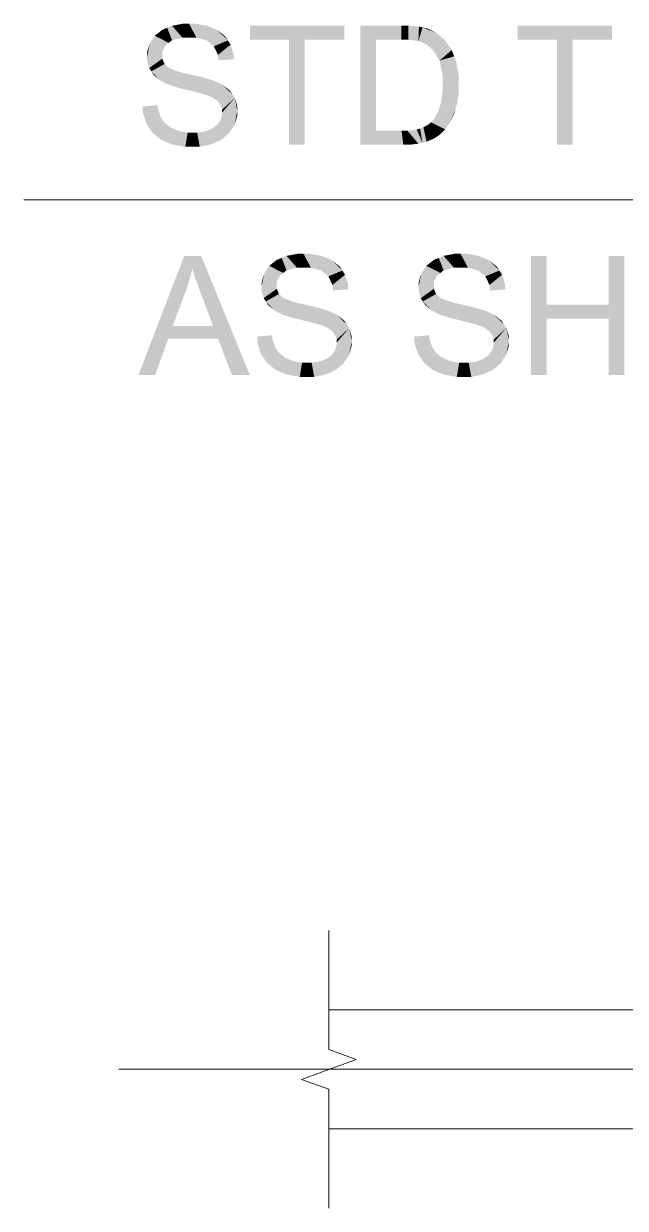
# Model space of a CAD drawing. Header units: millimetres. Extents: x 2 to 579, y 1 to 405.
# Drawn here: x 235.61 to 242.43, y 103.47 to 116.91 of the extents above; entities that cross this region are included whole.
import ezdxf

# ---------------------------------------------------------------- set-up
doc = ezdxf.new("R2010")
doc.units = ezdxf.units.MM
doc.linetypes.add('XKITLINE00', pattern=[0])
doc.layers.add('LinkedObject', color=7, linetype='Continuous', lineweight=0)

# ---------------------------------------------------------------- blocks, each defined once
blk = doc.blocks.new('*A4')
at = {"layer": 'LinkedObject'}
for points in [[(237.413, 116.909), (237.407, 116.751), (237.29, 116.886)], [(237.482, 116.909), (237.407, 116.751), (237.413, 116.909)], [(237.407, 116.751), (237.482, 116.909), (237.488, 116.751)], [(237.482, 116.909), (237.566, 116.751), (237.488, 116.751)], [(237.689, 116.885), (237.482, 116.909), (237.556, 116.909)], [(237.746, 116.861), (237.482, 116.909), (237.689, 116.885)], [(237.684, 116.719), (237.482, 116.909), (237.746, 116.861)], [(237.566, 116.751), (237.482, 116.909), (237.684, 116.719)], [(237.094, 116.773), (237.252, 116.692), (237.065, 116.728)], [(237.178, 116.84), (237.252, 116.692), (237.094, 116.773)], [(237.289, 116.722), (237.178, 116.84), (237.234, 116.863)], [(237.252, 116.692), (237.178, 116.84), (237.289, 116.722)], [(237.29, 116.886), (237.407, 116.751), (237.234, 116.863)], [(237.234, 116.863), (237.407, 116.751), (237.289, 116.722)], [(237.746, 116.861), (237.724, 116.686), (237.684, 116.719)], [(237.803, 116.837), (237.724, 116.686), (237.746, 116.861)], [(237.724, 116.686), (237.803, 116.837), (237.763, 116.653)], [(237.763, 116.653), (237.803, 116.837), (237.922, 116.719)], [(237.922, 116.719), (237.803, 116.837), (237.891, 116.766)], [(238.172, 116.886), (238.616, 116.727), (238.172, 116.727)], [(238.794, 116.727), (238.616, 116.727), (238.172, 116.886)], [(238.794, 116.727), (238.172, 116.886), (239.241, 116.886)], [(238.794, 116.727), (239.241, 116.886), (239.241, 116.727)], [(239.425, 116.886), (239.603, 116.727), (239.425, 115.536)], [(239.887, 116.727), (239.425, 116.886), (239.889, 116.886)], [(239.603, 116.727), (239.425, 116.886), (239.887, 116.727)], [(239.889, 116.886), (239.966, 116.727), (239.887, 116.727)], [(239.968, 116.886), (239.966, 116.727), (239.889, 116.886)], [(239.968, 116.886), (240.082, 116.713), (239.966, 116.727)], [(240.088, 116.877), (240.082, 116.713), (239.968, 116.886)], [(240.129, 116.867), (240.082, 116.713), (240.088, 116.877)], [(240.129, 116.867), (240.118, 116.699), (240.082, 116.713)], [(240.118, 116.699), (240.129, 116.867), (240.167, 116.68)], [(240.286, 116.805), (240.129, 116.867), (240.187, 116.854)], [(240.327, 116.77), (240.129, 116.867), (240.286, 116.805)], [(240.252, 116.604), (240.129, 116.867), (240.327, 116.77)], [(240.167, 116.68), (240.129, 116.867), (240.252, 116.604)], [(241.208, 116.886), (241.652, 116.727), (241.208, 116.727)], [(241.83, 116.727), (241.652, 116.727), (241.208, 116.886)], [(241.83, 116.727), (241.208, 116.886), (242.277, 116.886)], [(241.83, 116.727), (242.277, 116.886), (242.277, 116.727)], [(237.065, 116.728), (237.007, 116.537), (237.036, 116.684)], [(237.215, 116.662), (237.007, 116.537), (237.065, 116.728)], [(237.036, 116.684), (237.007, 116.537), (237.007, 116.588)], [(237.178, 116.591), (237.007, 116.537), (237.215, 116.662)], [(237.065, 116.728), (237.252, 116.692), (237.215, 116.662)], [(237.922, 116.719), (237.81, 116.556), (237.763, 116.653)], [(237.953, 116.672), (237.81, 116.556), (237.922, 116.719)], [(237.986, 116.565), (237.81, 116.556), (237.953, 116.672)], [(238.616, 115.536), (238.794, 116.727), (238.794, 115.536)], [(238.616, 116.727), (238.794, 116.727), (238.616, 115.536)], [(239.425, 115.536), (239.603, 116.727), (239.603, 115.696)], [(240.327, 116.77), (240.287, 116.547), (240.252, 116.604)], [(240.381, 116.725), (240.287, 116.547), (240.327, 116.77)], [(240.46, 116.61), (240.287, 116.547), (240.381, 116.725)], [(241.652, 115.536), (241.83, 116.727), (241.83, 115.536)], [(241.652, 116.727), (241.83, 116.727), (241.652, 115.536)], [(237.007, 116.537), (237.178, 116.591), (237.178, 116.549)], [(237.178, 116.512), (237.007, 116.537), (237.178, 116.549)], [(237.007, 116.537), (237.178, 116.512), (237.007, 116.49)], [(237.007, 116.49), (237.178, 116.512), (237.031, 116.406)], [(237.031, 116.406), (237.178, 116.512), (237.054, 116.369)], [(237.054, 116.369), (237.178, 116.512), (237.205, 116.453)], [(237.988, 116.506), (237.81, 116.556), (237.986, 116.565)], [(237.81, 116.556), (237.988, 116.506), (237.817, 116.492)], [(240.287, 116.547), (240.46, 116.61), (240.321, 116.49)], [(240.321, 116.49), (240.46, 116.61), (240.487, 116.54)], [(240.487, 116.54), (240.356, 116.327), (240.321, 116.49)], [(240.513, 116.469), (240.356, 116.327), (240.487, 116.54)], [(237.205, 116.453), (237.15, 116.268), (237.054, 116.369)], [(237.054, 116.369), (237.15, 116.268), (237.078, 116.331)], [(237.231, 116.429), (237.15, 116.268), (237.205, 116.453)], [(237.15, 116.268), (237.231, 116.429), (237.198, 116.243)], [(237.198, 116.243), (237.231, 116.429), (237.257, 116.406)], [(237.198, 116.243), (237.257, 116.406), (237.235, 116.223)], [(237.235, 116.223), (237.257, 116.406), (237.365, 116.181)], [(237.365, 116.181), (237.257, 116.406), (237.391, 116.357)], [(240.54, 116.309), (240.356, 116.327), (240.513, 116.469)], [(237.365, 116.181), (237.391, 116.357), (237.458, 116.159)], [(237.458, 116.159), (237.391, 116.357), (237.5, 116.333)], [(237.458, 116.159), (237.5, 116.333), (237.551, 116.136)], [(237.551, 116.136), (237.5, 116.333), (237.609, 116.308)], [(237.551, 116.136), (237.609, 116.308), (237.671, 116.103)], [(237.671, 116.103), (237.609, 116.308), (237.698, 116.093)], [(237.698, 116.093), (237.609, 116.308), (237.741, 116.077)], [(237.758, 116.265), (237.741, 116.077), (237.609, 116.308)], [(237.799, 116.247), (237.741, 116.077), (237.758, 116.265)], [(237.741, 116.077), (237.799, 116.247), (237.801, 116.037)], [(237.801, 116.037), (237.799, 116.247), (237.858, 116.22)], [(240.54, 116.219), (240.356, 116.327), (240.54, 116.309)], [(240.356, 116.327), (240.54, 116.219), (240.356, 116.222)], [(237.801, 116.037), (237.858, 116.22), (237.82, 116.013)], [(237.82, 116.013), (237.858, 116.22), (237.839, 115.989)], [(237.858, 116.22), (237.973, 116.109), (237.839, 115.989)], [(237.839, 115.989), (237.973, 116.109), (237.857, 115.934)], [(237.857, 115.934), (237.973, 116.109), (238.001, 116.068)], [(237.973, 116.109), (237.858, 116.22), (237.945, 116.151)], [(240.356, 116.145), (240.54, 116.142), (240.339, 116.015)], [(240.339, 116.015), (240.54, 116.142), (240.504, 115.946)], [(240.54, 116.219), (240.356, 116.145), (240.356, 116.222)], [(240.54, 116.142), (240.356, 116.145), (240.54, 116.219)], [(240.504, 115.946), (240.54, 116.142), (240.522, 116.006)], [(237.132, 115.934), (236.957, 115.97), (237.126, 115.985)], [(236.957, 115.97), (237.031, 115.727), (236.959, 115.902)], [(237.132, 115.934), (237.031, 115.727), (236.957, 115.97)], [(237.857, 115.934), (238.001, 116.068), (237.857, 115.902)], [(237.857, 115.902), (238.001, 116.068), (237.857, 115.871)], [(238.001, 116.068), (238.029, 115.917), (237.857, 115.871)], [(238.029, 115.917), (238.001, 116.068), (238.029, 115.972)], [(240.504, 115.946), (240.321, 115.961), (240.339, 116.015)], [(236.959, 115.902), (237.031, 115.727), (236.996, 115.781)], [(237.159, 115.851), (237.031, 115.727), (237.132, 115.934)], [(237.031, 115.727), (237.159, 115.851), (237.066, 115.674)], [(237.066, 115.674), (237.159, 115.851), (237.163, 115.593)], [(237.181, 115.818), (237.163, 115.593), (237.159, 115.851)], [(237.838, 115.813), (238.029, 115.917), (237.998, 115.762)], [(237.857, 115.871), (238.029, 115.917), (237.838, 115.813)], [(237.998, 115.762), (238.029, 115.917), (238.029, 115.864)], [(240.254, 115.822), (240.504, 115.946), (240.412, 115.75)], [(240.303, 115.908), (240.504, 115.946), (240.254, 115.822)], [(240.321, 115.961), (240.504, 115.946), (240.303, 115.908)], [(240.412, 115.75), (240.504, 115.946), (240.44, 115.788)], [(240.44, 115.788), (240.504, 115.946), (240.486, 115.887)], [(237.203, 115.786), (237.163, 115.593), (237.181, 115.818)], [(237.203, 115.786), (237.225, 115.567), (237.163, 115.593)], [(237.271, 115.733), (237.225, 115.567), (237.203, 115.786)], [(237.225, 115.567), (237.271, 115.733), (237.286, 115.54)], [(237.317, 115.713), (237.286, 115.54), (237.271, 115.733)], [(237.363, 115.693), (237.286, 115.54), (237.317, 115.713)], [(237.703, 115.703), (237.937, 115.667), (237.664, 115.688)], [(237.742, 115.718), (237.937, 115.667), (237.703, 115.703)], [(237.8, 115.76), (237.967, 115.714), (237.742, 115.718)], [(237.742, 115.718), (237.967, 115.714), (237.937, 115.667)], [(237.819, 115.787), (237.998, 115.762), (237.8, 115.76)], [(237.967, 115.714), (237.8, 115.76), (237.998, 115.762)], [(237.838, 115.813), (237.998, 115.762), (237.819, 115.787)], [(240.128, 115.559), (239.958, 115.696), (240.063, 115.708)], [(240.101, 115.721), (240.128, 115.559), (240.063, 115.708)], [(240.139, 115.733), (240.128, 115.559), (240.101, 115.721)], [(240.128, 115.559), (240.139, 115.733), (240.175, 115.571)], [(240.289, 115.627), (240.139, 115.733), (240.199, 115.768)], [(240.256, 115.605), (240.139, 115.733), (240.289, 115.627)], [(240.175, 115.571), (240.139, 115.733), (240.256, 115.605)], [(240.222, 115.791), (240.322, 115.649), (240.199, 115.768)], [(240.199, 115.768), (240.322, 115.649), (240.289, 115.627)], [(240.412, 115.75), (240.222, 115.791), (240.254, 115.822)], [(240.384, 115.711), (240.222, 115.791), (240.412, 115.75)], [(240.322, 115.649), (240.222, 115.791), (240.384, 115.711)], [(237.363, 115.693), (237.44, 115.513), (237.286, 115.54)], [(237.466, 115.673), (237.44, 115.513), (237.363, 115.693)], [(237.466, 115.673), (237.531, 115.513), (237.44, 115.513)], [(237.523, 115.673), (237.531, 115.513), (237.466, 115.673)], [(237.523, 115.673), (237.603, 115.513), (237.531, 115.513)], [(237.574, 115.673), (237.603, 115.513), (237.523, 115.673)], [(237.664, 115.688), (237.79, 115.566), (237.574, 115.673)], [(237.574, 115.673), (237.79, 115.566), (237.603, 115.513)], [(237.603, 115.513), (237.79, 115.566), (237.733, 115.54)], [(237.848, 115.593), (237.664, 115.688), (237.937, 115.667)], [(237.79, 115.566), (237.664, 115.688), (237.848, 115.593)], [(239.603, 115.696), (239.911, 115.536), (239.425, 115.536)], [(239.891, 115.696), (239.911, 115.536), (239.603, 115.696)], [(239.891, 115.696), (239.973, 115.536), (239.911, 115.536)], [(239.958, 115.696), (239.973, 115.536), (239.891, 115.696)], [(240.081, 115.548), (239.958, 115.696), (240.128, 115.559)], [(239.973, 115.536), (239.958, 115.696), (240.081, 115.548)], [(237.427, 114.276), (237.445, 113.876), (236.909, 112.926)], [(237.445, 113.876), (237.427, 114.276), (237.468, 113.94)], [(237.468, 113.94), (237.427, 114.276), (237.505, 114.07)], [(237.505, 114.07), (237.427, 114.276), (237.518, 114.135)], [(237.62, 114.276), (237.518, 114.135), (237.427, 114.276)], [(237.518, 114.135), (237.62, 114.276), (237.534, 114.08)], [(237.534, 114.08), (237.62, 114.276), (237.582, 113.939)], [(237.582, 113.939), (237.62, 114.276), (237.614, 113.854)], [(237.614, 113.854), (237.62, 114.276), (237.755, 113.481)], [(237.755, 113.481), (237.62, 114.276), (237.811, 113.335)], [(237.811, 113.335), (237.62, 114.276), (238.17, 112.926)], [(238.476, 114.23), (238.55, 114.082), (238.391, 114.163)], [(238.587, 114.112), (238.476, 114.23), (238.532, 114.253)], [(238.55, 114.082), (238.476, 114.23), (238.587, 114.112)], [(238.587, 114.276), (238.705, 114.141), (238.532, 114.253)], [(238.532, 114.253), (238.705, 114.141), (238.587, 114.112)], [(238.711, 114.299), (238.705, 114.141), (238.587, 114.276)], [(238.779, 114.299), (238.705, 114.141), (238.711, 114.299)], [(238.705, 114.141), (238.779, 114.299), (238.786, 114.141)], [(238.779, 114.299), (238.864, 114.141), (238.786, 114.141)], [(238.986, 114.275), (238.779, 114.299), (238.854, 114.299)], [(239.044, 114.251), (238.779, 114.299), (238.986, 114.275)], [(238.981, 114.109), (238.779, 114.299), (239.044, 114.251)], [(238.864, 114.141), (238.779, 114.299), (238.981, 114.109)], [(239.044, 114.251), (239.021, 114.076), (238.981, 114.109)], [(239.101, 114.227), (239.021, 114.076), (239.044, 114.251)], [(239.021, 114.076), (239.101, 114.227), (239.061, 114.043)], [(239.061, 114.043), (239.101, 114.227), (239.22, 114.109)], [(239.22, 114.109), (239.101, 114.227), (239.189, 114.156)], [(240.257, 114.23), (240.331, 114.082), (240.172, 114.163)], [(240.368, 114.112), (240.257, 114.23), (240.312, 114.253)], [(240.331, 114.082), (240.257, 114.23), (240.368, 114.112)], [(240.368, 114.276), (240.486, 114.141), (240.312, 114.253)], [(240.312, 114.253), (240.486, 114.141), (240.368, 114.112)], [(240.492, 114.299), (240.486, 114.141), (240.368, 114.276)], [(240.56, 114.299), (240.486, 114.141), (240.492, 114.299)], [(240.486, 114.141), (240.56, 114.299), (240.567, 114.141)], [(240.56, 114.299), (240.644, 114.141), (240.567, 114.141)], [(240.767, 114.275), (240.56, 114.299), (240.635, 114.299)], [(240.824, 114.251), (240.56, 114.299), (240.767, 114.275)], [(240.762, 114.109), (240.56, 114.299), (240.824, 114.251)], [(240.644, 114.141), (240.56, 114.299), (240.762, 114.109)], [(240.824, 114.251), (240.802, 114.076), (240.762, 114.109)], [(240.881, 114.227), (240.802, 114.076), (240.824, 114.251)], [(240.802, 114.076), (240.881, 114.227), (240.841, 114.043)], [(240.841, 114.043), (240.881, 114.227), (241, 114.109)], [(241, 114.109), (240.881, 114.227), (240.969, 114.156)], [(241.535, 113.722), (241.357, 112.926), (241.357, 114.276)], [(241.535, 113.722), (241.357, 114.276), (241.535, 114.276)], [(242.415, 114.276), (242.237, 113.722), (242.237, 114.276)], [(242.237, 113.562), (242.237, 113.722), (242.415, 114.276)], [(242.237, 113.562), (242.415, 114.276), (242.415, 112.926)], [(238.362, 114.118), (238.304, 113.927), (238.333, 114.074)], [(238.513, 114.052), (238.304, 113.927), (238.362, 114.118)], [(238.391, 114.163), (238.55, 114.082), (238.362, 114.118)], [(238.362, 114.118), (238.55, 114.082), (238.513, 114.052)], [(239.22, 114.109), (239.108, 113.946), (239.061, 114.043)], [(239.25, 114.062), (239.108, 113.946), (239.22, 114.109)], [(240.143, 114.118), (240.085, 113.927), (240.114, 114.074)], [(240.294, 114.052), (240.085, 113.927), (240.143, 114.118)], [(240.172, 114.163), (240.331, 114.082), (240.143, 114.118)], [(240.143, 114.118), (240.331, 114.082), (240.294, 114.052)], [(241, 114.109), (240.888, 113.946), (240.841, 114.043)], [(241.031, 114.062), (240.888, 113.946), (241, 114.109)], [(238.333, 114.074), (238.304, 113.927), (238.304, 113.978)], [(238.476, 113.981), (238.304, 113.927), (238.513, 114.052)], [(238.304, 113.927), (238.476, 113.981), (238.476, 113.939)], [(239.284, 113.955), (239.108, 113.946), (239.25, 114.062)], [(239.286, 113.896), (239.108, 113.946), (239.284, 113.955)], [(240.114, 114.074), (240.085, 113.927), (240.085, 113.978)], [(240.257, 113.981), (240.085, 113.927), (240.294, 114.052)], [(240.085, 113.927), (240.257, 113.981), (240.257, 113.939)], [(241.064, 113.955), (240.888, 113.946), (241.031, 114.062)], [(241.067, 113.896), (240.888, 113.946), (241.064, 113.955)], [(236.909, 112.926), (237.445, 113.876), (237.296, 113.481)], [(238.476, 113.902), (238.304, 113.927), (238.476, 113.939)], [(238.304, 113.927), (238.476, 113.902), (238.304, 113.88)], [(238.304, 113.88), (238.476, 113.902), (238.328, 113.796)], [(238.328, 113.796), (238.476, 113.902), (238.352, 113.759)], [(238.352, 113.759), (238.476, 113.902), (238.502, 113.843)], [(238.502, 113.843), (238.447, 113.658), (238.352, 113.759)], [(238.528, 113.819), (238.447, 113.658), (238.502, 113.843)], [(238.447, 113.658), (238.528, 113.819), (238.495, 113.633)], [(238.495, 113.633), (238.528, 113.819), (238.554, 113.796)], [(239.108, 113.946), (239.286, 113.896), (239.114, 113.882)], [(240.257, 113.902), (240.085, 113.927), (240.257, 113.939)], [(240.085, 113.927), (240.257, 113.902), (240.085, 113.88)], [(240.085, 113.88), (240.257, 113.902), (240.109, 113.796)], [(240.109, 113.796), (240.257, 113.902), (240.132, 113.759)], [(240.132, 113.759), (240.257, 113.902), (240.283, 113.843)], [(240.283, 113.843), (240.228, 113.658), (240.132, 113.759)], [(240.309, 113.819), (240.228, 113.658), (240.283, 113.843)], [(240.228, 113.658), (240.309, 113.819), (240.276, 113.633)], [(240.276, 113.633), (240.309, 113.819), (240.335, 113.796)], [(240.888, 113.946), (241.067, 113.896), (240.895, 113.882)], [(238.352, 113.759), (238.447, 113.658), (238.375, 113.721)], [(238.495, 113.633), (238.554, 113.796), (238.533, 113.613)], [(238.533, 113.613), (238.554, 113.796), (238.663, 113.571)], [(238.663, 113.571), (238.554, 113.796), (238.689, 113.747)], [(238.663, 113.571), (238.689, 113.747), (238.756, 113.549)], [(238.756, 113.549), (238.689, 113.747), (238.797, 113.723)], [(238.756, 113.549), (238.797, 113.723), (238.849, 113.526)], [(238.849, 113.526), (238.797, 113.723), (238.906, 113.698)], [(238.849, 113.526), (238.906, 113.698), (238.969, 113.493)], [(238.969, 113.493), (238.906, 113.698), (238.996, 113.483)], [(238.996, 113.483), (238.906, 113.698), (239.038, 113.467)], [(239.056, 113.655), (239.038, 113.467), (238.906, 113.698)], [(240.132, 113.759), (240.228, 113.658), (240.156, 113.721)], [(240.276, 113.633), (240.335, 113.796), (240.313, 113.613)], [(240.313, 113.613), (240.335, 113.796), (240.443, 113.571)], [(240.443, 113.571), (240.335, 113.796), (240.469, 113.747)], [(240.443, 113.571), (240.469, 113.747), (240.536, 113.549)], [(240.536, 113.549), (240.469, 113.747), (240.578, 113.723)], [(240.536, 113.549), (240.578, 113.723), (240.629, 113.526)], [(240.629, 113.526), (240.578, 113.723), (240.687, 113.698)], [(240.629, 113.526), (240.687, 113.698), (240.749, 113.493)], [(240.749, 113.493), (240.687, 113.698), (240.776, 113.483)], [(240.776, 113.483), (240.687, 113.698), (240.819, 113.467)], [(240.836, 113.655), (240.819, 113.467), (240.687, 113.698)], [(241.535, 113.562), (241.357, 112.926), (241.535, 113.722)], [(241.535, 113.722), (242.237, 113.562), (241.535, 113.562)], [(242.237, 113.722), (242.237, 113.562), (241.535, 113.722)], [(239.096, 113.637), (239.038, 113.467), (239.056, 113.655)], [(239.038, 113.467), (239.096, 113.637), (239.099, 113.427)], [(239.099, 113.427), (239.096, 113.637), (239.155, 113.61)], [(239.099, 113.427), (239.155, 113.61), (239.118, 113.403)], [(239.118, 113.403), (239.155, 113.61), (239.136, 113.38)], [(239.155, 113.61), (239.27, 113.499), (239.136, 113.38)], [(239.27, 113.499), (239.155, 113.61), (239.242, 113.541)], [(240.877, 113.637), (240.819, 113.467), (240.836, 113.655)], [(240.819, 113.467), (240.877, 113.637), (240.88, 113.427)], [(240.88, 113.427), (240.877, 113.637), (240.936, 113.61)], [(240.88, 113.427), (240.936, 113.61), (240.898, 113.403)], [(240.898, 113.403), (240.936, 113.61), (240.917, 113.38)], [(240.936, 113.61), (241.051, 113.499), (240.917, 113.38)], [(241.051, 113.499), (240.936, 113.61), (241.023, 113.541)], [(241.357, 112.926), (241.535, 113.562), (241.535, 112.926)], [(242.237, 113.562), (242.415, 112.926), (242.237, 112.926)], [(237.246, 113.335), (236.909, 112.926), (237.296, 113.481)], [(237.296, 113.481), (237.811, 113.335), (237.246, 113.335)], [(237.755, 113.481), (237.811, 113.335), (237.296, 113.481)], [(239.136, 113.38), (239.27, 113.499), (239.155, 113.324)], [(239.155, 113.324), (239.27, 113.499), (239.298, 113.458)], [(239.155, 113.324), (239.298, 113.458), (239.155, 113.292)], [(239.155, 113.292), (239.298, 113.458), (239.155, 113.261)], [(239.298, 113.458), (239.326, 113.307), (239.155, 113.261)], [(239.326, 113.307), (239.298, 113.458), (239.326, 113.362)], [(240.917, 113.38), (241.051, 113.499), (240.936, 113.324)], [(240.936, 113.324), (241.051, 113.499), (241.079, 113.458)], [(240.936, 113.324), (241.079, 113.458), (240.936, 113.292)], [(240.936, 113.292), (241.079, 113.458), (240.936, 113.261)], [(241.079, 113.458), (241.107, 113.307), (240.936, 113.261)], [(241.107, 113.307), (241.079, 113.458), (241.107, 113.362)], [(236.909, 112.926), (237.246, 113.335), (237.098, 112.926)], [(237.811, 113.335), (238.17, 112.926), (237.967, 112.926)], [(238.429, 113.324), (238.254, 113.36), (238.423, 113.375)], [(238.254, 113.36), (238.328, 113.117), (238.256, 113.292)], [(238.429, 113.324), (238.328, 113.117), (238.254, 113.36)], [(238.256, 113.292), (238.328, 113.117), (238.293, 113.171)], [(238.457, 113.241), (238.328, 113.117), (238.429, 113.324)], [(239.136, 113.203), (239.326, 113.307), (239.296, 113.152)], [(239.155, 113.261), (239.326, 113.307), (239.136, 113.203)], [(239.296, 113.152), (239.326, 113.307), (239.326, 113.254)], [(240.21, 113.324), (240.035, 113.36), (240.204, 113.375)], [(240.035, 113.36), (240.109, 113.117), (240.037, 113.292)], [(240.21, 113.324), (240.109, 113.117), (240.035, 113.36)], [(240.037, 113.292), (240.109, 113.117), (240.074, 113.171)], [(240.238, 113.241), (240.109, 113.117), (240.21, 113.324)], [(240.917, 113.203), (241.107, 113.307), (241.076, 113.152)], [(240.936, 113.261), (241.107, 113.307), (240.917, 113.203)], [(241.076, 113.152), (241.107, 113.307), (241.107, 113.254)], [(238.328, 113.117), (238.457, 113.241), (238.364, 113.064)], [(238.364, 113.064), (238.457, 113.241), (238.46, 112.984)], [(238.479, 113.208), (238.46, 112.984), (238.457, 113.241)], [(238.501, 113.176), (238.46, 112.984), (238.479, 113.208)], [(238.501, 113.176), (238.522, 112.957), (238.46, 112.984)], [(238.568, 113.123), (238.522, 112.957), (238.501, 113.176)], [(239.098, 113.15), (239.265, 113.104), (239.04, 113.108)], [(239.117, 113.177), (239.296, 113.152), (239.098, 113.15)], [(239.265, 113.104), (239.098, 113.15), (239.296, 113.152)], [(239.136, 113.203), (239.296, 113.152), (239.117, 113.177)], [(240.109, 113.117), (240.238, 113.241), (240.144, 113.064)], [(240.144, 113.064), (240.238, 113.241), (240.241, 112.984)], [(240.259, 113.208), (240.241, 112.984), (240.238, 113.241)], [(240.281, 113.176), (240.241, 112.984), (240.259, 113.208)], [(240.281, 113.176), (240.303, 112.957), (240.241, 112.984)], [(240.349, 113.123), (240.303, 112.957), (240.281, 113.176)], [(240.878, 113.15), (241.045, 113.104), (240.82, 113.108)], [(240.897, 113.177), (241.076, 113.152), (240.878, 113.15)], [(241.045, 113.104), (240.878, 113.15), (241.076, 113.152)], [(240.917, 113.203), (241.076, 113.152), (240.897, 113.177)], [(238.522, 112.957), (238.568, 113.123), (238.584, 112.93)], [(238.614, 113.103), (238.584, 112.93), (238.568, 113.123)], [(238.66, 113.083), (238.584, 112.93), (238.614, 113.103)], [(238.66, 113.083), (238.737, 112.903), (238.584, 112.93)], [(238.763, 113.063), (238.737, 112.903), (238.66, 113.083)], [(238.763, 113.063), (238.829, 112.903), (238.737, 112.903)], [(238.821, 113.063), (238.829, 112.903), (238.763, 113.063)], [(238.821, 113.063), (238.901, 112.903), (238.829, 112.903)], [(238.872, 113.063), (238.901, 112.903), (238.821, 113.063)], [(238.962, 113.078), (239.088, 112.956), (238.872, 113.063)], [(238.872, 113.063), (239.088, 112.956), (238.901, 112.903)], [(239.001, 113.093), (239.234, 113.057), (238.962, 113.078)], [(239.146, 112.983), (238.962, 113.078), (239.234, 113.057)], [(239.088, 112.956), (238.962, 113.078), (239.146, 112.983)], [(239.04, 113.108), (239.234, 113.057), (239.001, 113.093)], [(239.04, 113.108), (239.265, 113.104), (239.234, 113.057)], [(240.303, 112.957), (240.349, 113.123), (240.365, 112.93)], [(240.395, 113.103), (240.365, 112.93), (240.349, 113.123)], [(240.441, 113.083), (240.365, 112.93), (240.395, 113.103)], [(240.441, 113.083), (240.518, 112.903), (240.365, 112.93)], [(240.544, 113.063), (240.518, 112.903), (240.441, 113.083)], [(240.544, 113.063), (240.609, 112.903), (240.518, 112.903)], [(240.601, 113.063), (240.609, 112.903), (240.544, 113.063)], [(240.601, 113.063), (240.681, 112.903), (240.609, 112.903)], [(240.652, 113.063), (240.681, 112.903), (240.601, 113.063)], [(240.742, 113.078), (240.869, 112.956), (240.652, 113.063)], [(240.652, 113.063), (240.869, 112.956), (240.681, 112.903)], [(240.781, 113.093), (241.015, 113.057), (240.742, 113.078)], [(240.926, 112.983), (240.742, 113.078), (241.015, 113.057)], [(240.869, 112.956), (240.742, 113.078), (240.926, 112.983)], [(240.82, 113.108), (241.015, 113.057), (240.781, 113.093)], [(240.82, 113.108), (241.045, 113.104), (241.015, 113.057)], [(238.901, 112.903), (239.088, 112.956), (239.03, 112.93)], [(240.681, 112.903), (240.869, 112.956), (240.811, 112.93)]]:
    blk.add_hatch(color=7, dxfattribs=at).paths.add_polyline_path(points, flags=17)
at = {"layer": 'LinkedObject', "color": 6, "linetype": 'XKITLINE00', "lineweight": 0}
for p, q in [((251.484, 114.91), (235.608, 114.91)), ((236.688, 105.049), (249.861, 105.049))]:
    blk.add_line(p, q, dxfattribs=at)
at = {"layer": 'LinkedObject', "color": 7, "linetype": 'XKITLINE00', "lineweight": 0}
for p, q in [((239.068, 106.622), (239.068, 105.272)), ((239.068, 105.724), (268.202, 105.724)), ((239.068, 105.272), (239.377, 105.159)), ((239.377, 105.159), (238.758, 104.934)), ((238.758, 104.934), (239.068, 104.822)), ((239.068, 104.822), (239.068, 103.472)), ((268.202, 104.374), (239.068, 104.374))]:
    blk.add_line(p, q, dxfattribs=at)

msp = doc.modelspace()

# ---------------------------------------------------------------- block references
at = {"lineweight": 0}
msp.add_blockref('*A4', (0, 0), dxfattribs=at)

doc.saveas('drawing.dxf')
